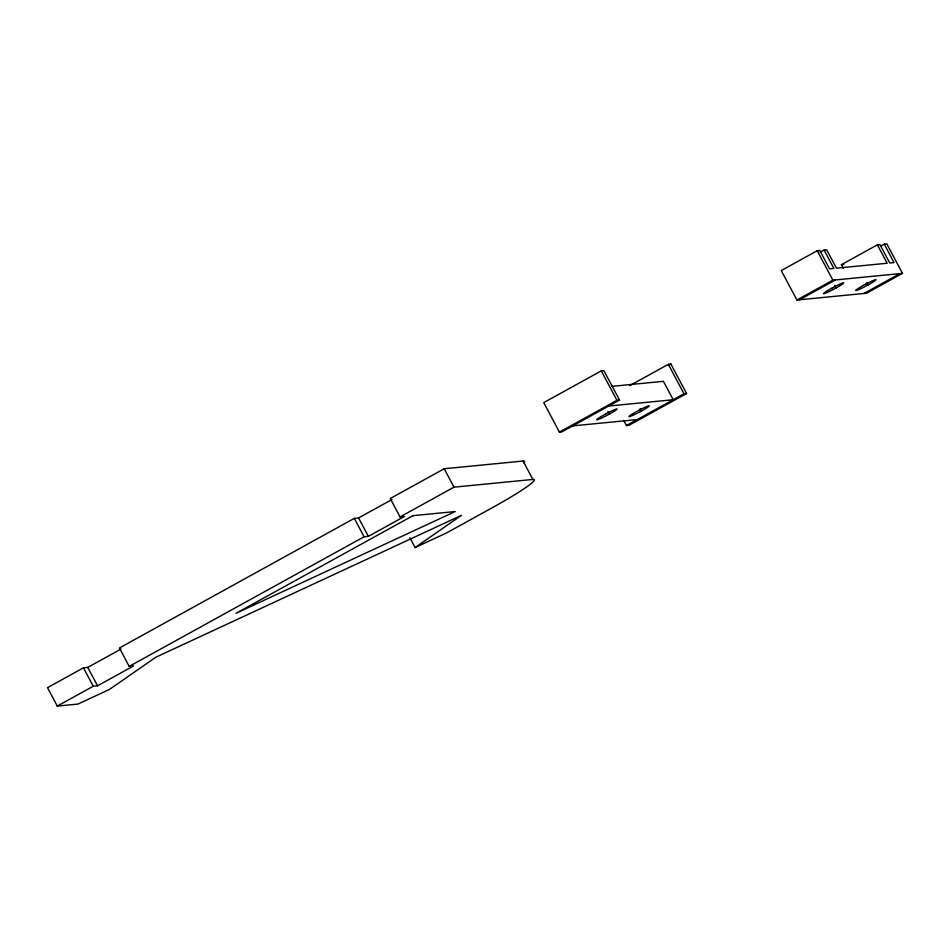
<?xml version="1.0" encoding="UTF-8"?>
<svg xmlns="http://www.w3.org/2000/svg" width="950" height="950" viewBox="0 0 950 950"><rect width="100%" height="100%" fill="white"/><g stroke="black" fill="none" stroke-linecap="round" stroke-linejoin="round"><path stroke-width="1.43" d="M409.866 537.736L415.091 547.556L461.534 515.292L155.907 657.186L109.464 689.439L77.959 704.069L57.285 706.087L47.5 687.681L83.457 667.826L87.756 667.411L121.161 648.981M820.242 252.166L824.089 250.04L833.874 268.458L829.587 268.874L819.791 250.467L817.214 250.717L781.256 270.56L796.919 300.022L866.543 293.217L902.5 273.374L886.837 243.912L884.26 244.162L880.401 246.287M601.291 370.868L543.744 402.622L559.408 432.084L561.984 431.834L619.531 400.081L603.867 370.619L601.291 370.868L616.954 400.33L619.531 400.081M391.994 499.51L358.589 517.94L354.303 518.367L119.427 647.983L129.212 666.389L133.511 665.974L97.553 685.817L93.254 686.244L57.285 706.087M415.091 547.556L446.595 532.926L491.827 507.965A62.759 5.035 -28 0 0 532.879 479.453L523.094 461.035L444.208 468.742L390.26 498.512L400.045 516.931L404.344 516.503L368.386 536.358L364.088 536.774L129.212 666.389M843.374 268.363L841.415 264.682L877.384 244.839L879.961 244.589L889.746 262.996L894.045 262.58L884.26 244.162M629.969 385.498L668.337 364.325L670.914 364.076L686.577 393.526L629.031 425.279L626.454 425.541L623.734 420.411M668.349 365.477L670.914 364.076M400.045 516.931L453.993 487.16L532.879 479.453M796.919 300.022L832.877 280.179L902.5 273.374M559.408 432.084L616.954 400.33M799.496 299.772L835.454 279.918M863.954 293.467L899.923 273.624M626.454 425.541L684 393.787L686.577 393.526M824.089 250.04L826.666 249.791L836.463 268.197L887.169 263.245L877.384 244.839M841.415 264.682L843.992 264.433M611.622 386.389L663.421 381.318L673.206 399.736L608.736 406.03M572.779 425.885L637.248 419.579M866.875 282.435L868.181 284.893M817.214 250.717L832.877 280.179M834.634 285.582L835.941 288.04M668.337 364.325L684 393.787M640.158 408.548L641.464 411.006M607.917 411.694L609.223 414.152M444.208 468.742L453.993 487.16M358.589 517.94L368.386 536.358M354.303 518.367L364.088 536.774M87.756 667.411L97.553 685.817M83.457 667.826L93.254 686.244M523.094 461.035A62.759 5.035 -28 0 1 523.913 462.828M832.378 287.874L829.801 289.299A11.507 0.926 -28 0 0 823.496 293.716L824.149 293.633A11.507 0.926 -28 0 0 834.801 288.669L837.377 287.244A11.507 0.926 -28 0 0 843.446 282.815A11.507 0.926 -28 0 0 832.378 287.874M605.661 413.986L603.084 415.411A11.507 0.926 -28 0 0 596.778 419.829L597.443 419.746A11.507 0.926 -28 0 0 608.095 414.782L610.66 413.357A11.507 0.926 -28 0 0 616.728 408.928A11.507 0.926 -28 0 0 605.661 413.986M412.941 515.672L236.016 613.308L455.228 511.539L412.941 515.672M865.889 284.038L863.265 285.463A11.507 0.926 -28 0 0 855.736 290.569A11.507 0.926 -28 0 0 865.747 286.199L868.383 284.786A11.507 0.926 -28 0 0 875.912 279.668A11.507 0.926 -28 0 0 865.889 284.038M639.184 410.151L636.547 411.576A11.507 0.926 -28 0 0 629.019 416.682A11.507 0.926 -28 0 0 639.041 412.312L641.666 410.887A11.507 0.926 -28 0 0 649.194 405.781A11.507 0.926 -28 0 0 639.184 410.151"/></g></svg>
